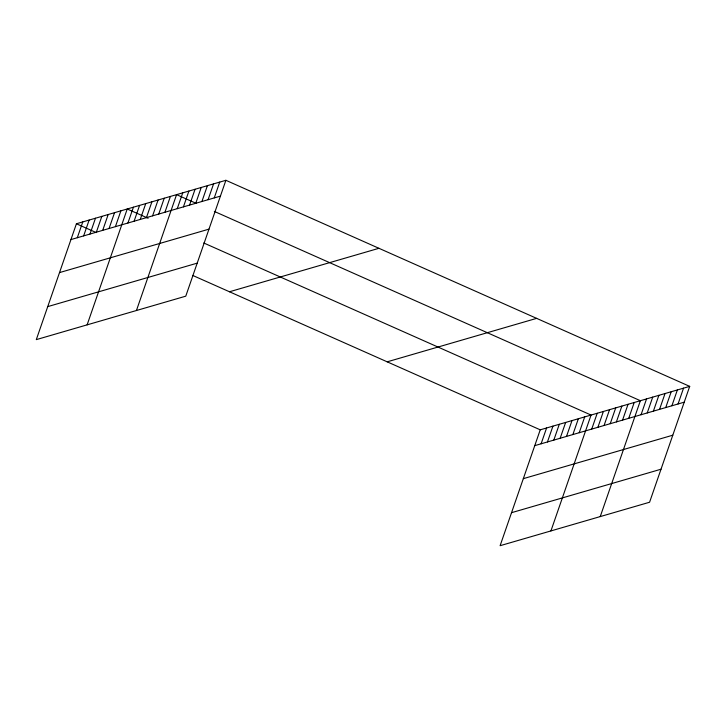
<?xml version="1.0" encoding="UTF-8"?>
<svg xmlns="http://www.w3.org/2000/svg" width="726" height="726" viewBox="0 0 726 726"><rect width="100%" height="100%" fill="white"/><g stroke="black" fill="none" stroke-linecap="round" stroke-linejoin="round"><path stroke-width="1.09" d="M225.895 180.302L76.421 223.762L36.3 339.632L185.765 296.172L225.895 180.302L689.7 386.368L649.579 502.238L500.105 545.698L540.235 429.828L689.7 386.368M77.301 237.729L82.773 221.92M83.653 235.886L89.126 220.069M90.006 234.035L95.478 218.217M96.358 232.193L101.831 216.375M102.711 230.342L108.183 214.524M109.063 228.499L114.536 212.682M115.416 226.648L120.888 210.83M87.12 324.858L127.241 208.988L148.113 218.254M127.93 223.009L133.412 207.191M134.101 221.212L139.573 205.404M140.263 219.424L145.735 203.607M146.425 217.628L151.906 201.81M152.596 215.84L158.068 200.022M158.758 214.043L164.239 198.225M164.929 212.255L170.401 196.437M136.443 310.51L176.572 194.641L196.447 203.471M177.253 208.671L182.734 192.853M183.424 206.874L188.896 191.056M189.586 205.077L195.067 189.259M195.757 203.289L201.229 187.471M201.919 201.492L207.4 185.674M208.081 199.704L213.562 183.887M214.252 197.908L219.724 182.09M541.106 443.804L546.587 427.986M547.458 441.952L552.94 426.135M553.811 440.11L559.292 424.293M560.163 438.259L565.645 422.441M566.516 436.408L571.997 420.59M572.868 434.565L578.35 418.748M579.221 432.714L584.702 416.896M550.925 530.924L591.055 415.054L203.77 242.983M591.735 429.075L597.217 413.257M597.906 427.287L603.379 411.47M604.068 425.49L609.55 409.673M610.239 423.694L615.712 407.885M616.401 421.906L621.883 406.088M622.563 420.109L628.044 404.291M628.734 418.321L634.206 402.503M600.248 516.576L640.377 400.707L214.333 211.42M641.067 414.737L646.539 398.919M647.229 412.94L652.71 397.122M653.391 411.152L658.872 395.334M659.562 409.355L665.034 393.537M665.724 407.558L671.205 391.741M671.895 405.77L677.367 389.953M678.057 403.974L683.538 388.156M70.948 239.58L220.414 196.12M59.514 272.595L208.979 229.135M47.734 306.617L197.2 263.148M229.48 291.761L378.945 248.301M387.176 361.829L536.641 318.36M534.753 445.646L684.219 402.186M523.319 478.661L672.793 435.201M511.54 512.683L661.014 469.223M76.421 223.762L96.304 232.592M192.708 275.426L540.235 429.828"/></g></svg>
